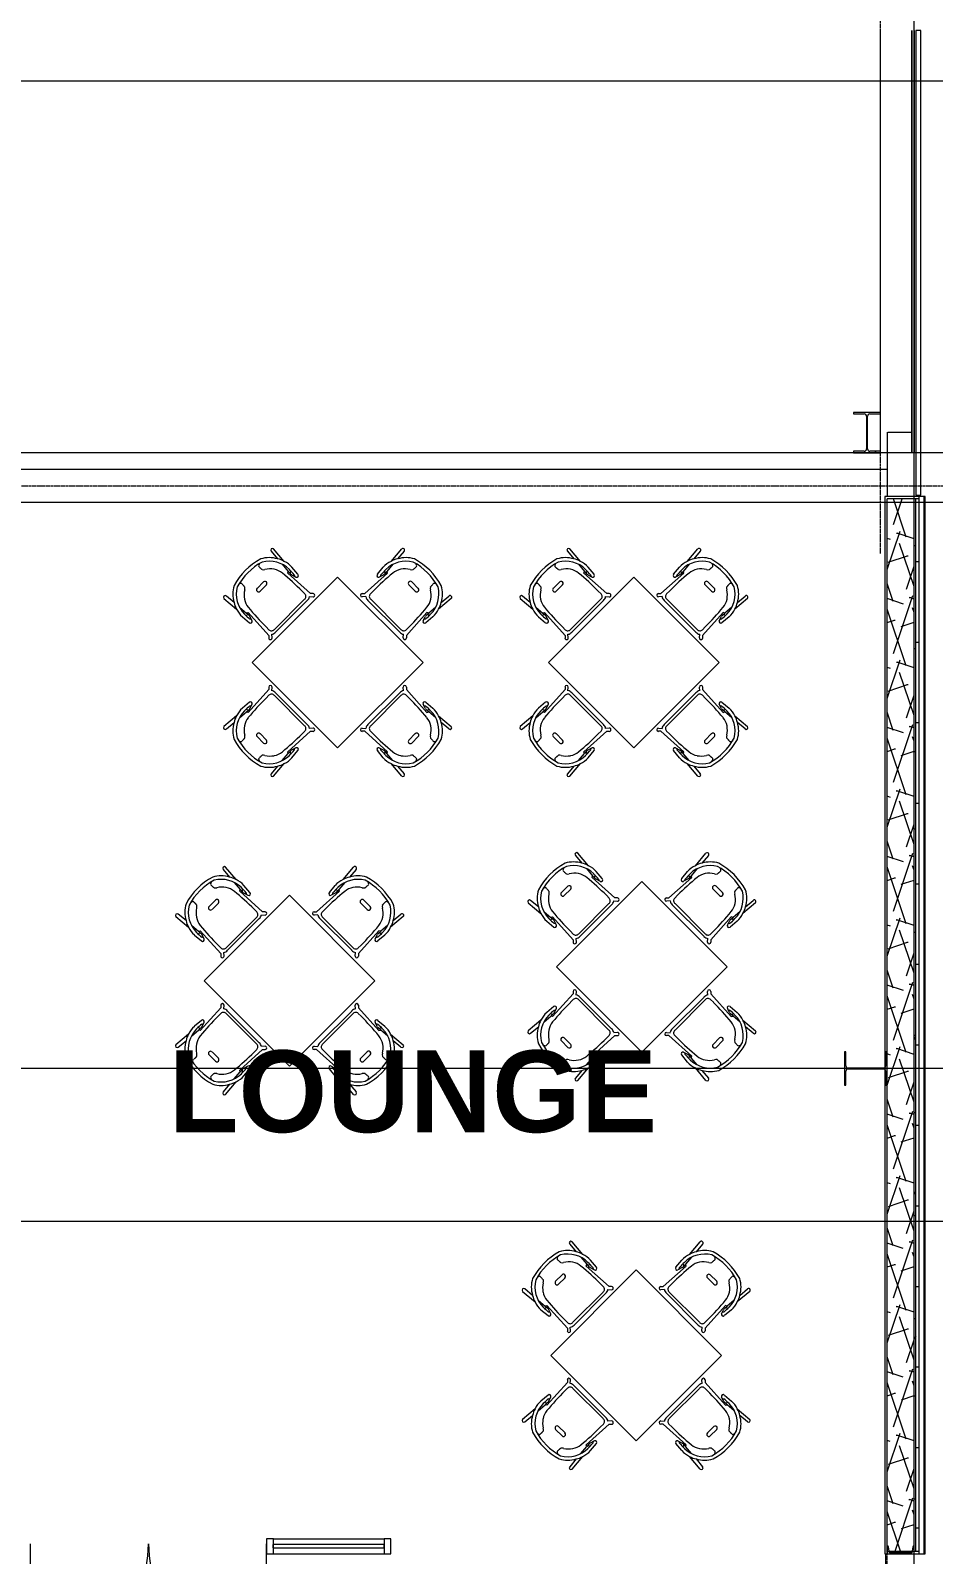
# Model space of a CAD drawing. Header units: inches. Extents: x 25369 to 33161, y -23509 to -20274.
# Drawn here: x 31947.2 to 32216.3, y -22687.9 to -22233.7 of the extents above; entities that cross this region are included whole.
import ezdxf

# ---------------------------------------------------------------- set-up
doc = ezdxf.new("R2010")
doc.units = ezdxf.units.IN
doc.header["$MEASUREMENT"] = 0
doc.linetypes.add('Grid Line 1_2_', pattern=[0.875, 0.5, -0.125, 0.125, -0.125])
for name, color, linetype, lineweight in [('A-AREA', 32, 'Continuous', 70), ('A-DOOR', 31, 'Continuous', 13), ('A-FLOR', 192, 'Continuous', 13), ('A-GLAZ-CURT', 52, 'Continuous', 13), ('A-GLAZ-CWMG', 51, 'Continuous', 13), ('A-WALL', 113, 'Continuous', 13), ('A-WALL-PATT', 111, 'Continuous', 25), ('G-ANNO-SYMB', 111, 'Continuous', 9), ('I-FURN', 30, 'Continuous', 13), ('M-AREA-IDEN', 171, 'Continuous', 9), ('S-BEAM', 12, 'Continuous', 13), ('S-COLS', 52, 'Continuous', 13), ('S-GRID', 1, 'Continuous', 9)]:
    doc.layers.add(name, color=color, linetype=linetype, lineweight=lineweight)
doc.styles.add('Arial_B', font='arialbd.ttf', dxfattribs={"height": 24.354149})
pattern_1 = [(45, (5929.126, 0), (-19.00703, 19.00703), []), (45, (5929.126, 28.8), (-19.00703, 19.00703), [])]

# ---------------------------------------------------------------- blocks, each defined once
blk = doc.blocks.new('Struct_Xcel_Sports Complex_rvt-2-Overall Floor Plan')
at = {"layer": 'A-FLOR', "color": 43, "lineweight": 9}
blk.add_line((26272.89, -22687.68), (26272.89, -22779.05), dxfattribs=at)
blk = doc.blocks.new('Girt_C - 8_D-1409812-Overall Floor Plan')
at = {"layer": 'S-BEAM', "color": 43, "lineweight": 9}
for p, q in [((26273.39, -22353.43), (26273.39, -22372.55)), ((26273.58, -22353.43), (26280.75, -22353.43)), ((26281.39, -22372.55), (26281.39, -22359.55))]:
    blk.add_line(p, q, dxfattribs=at)
blk = doc.blocks.new('Falcon 7700 Series Pedestal Base - 36_ Square Top x 30_ - Wheelchair Height-460525-Overall Floor Plan')
at = {"layer": 'I-FURN', "color": 43, "lineweight": 9}
for p, q in [((18, 18), (-18, 18)), ((-18, 18), (-18, -18)), ((18, -18), (18, 18)), ((-18, -18), (18, -18))]:
    blk.add_line(p, q, dxfattribs=at)
blk = doc.blocks.new('HermanMiller_Collection_Air-Chair_SideChair_Arms - Arms-457867-Overall Floor Plan')
at = {"layer": 'I-FURN', "color": 43, "lineweight": 9}
for p, q in [((-3.55, 10.02), (-8.45, 10.45)), ((-8.45, 9.45), (-5.47, 9.18)), ((2.04, 10.2), (-0.69, 10.45)), ((0.77, 8.78), (2.2, 9.22)), ((9.32, 9.33), (8.79, 8.8)), ((-3.35, 9.02), (-0.6, 8.8)), ((-0.34, 8.32), (-0.6, 8.8)), ((-0.6, 8.8), (0.38, 8.73)), ((8.79, 8.8), (-0.34, 8.32)), ((6.45, 7.57), (7.62, 7.57)), ((8.7, 6.35), (8.7, -6.35)), ((9.17, 7.94), (10.01, 8.64)), ((9.52, -6.69), (9.52, 6.69)), ((-3.6, 1.35), (-3.6, -1.35)), ((-2.35, -1.35), (-2.35, 1.35)), ((-3.35, -9.02), (-0.6, -8.8)), ((-0.6, -8.8), (-0.34, -8.32)), ((0.38, -8.73), (-0.6, -8.8)), ((-0.34, -8.32), (8.79, -8.8)), ((2.2, -9.22), (0.77, -8.78)), ((6.45, -7.57), (7.62, -7.57)), ((8.79, -8.8), (9.32, -9.33)), ((10.01, -8.64), (9.17, -7.94)), ((-5.47, -9.18), (-8.45, -9.45)), ((-8.45, -10.45), (-3.55, -10.02)), ((-0.69, -10.45), (2.04, -10.2))]:
    blk.add_line(p, q, dxfattribs=at)
for centre, radius, start, end in [((-1.51, 1.66), 8.5, 117.7851, 152.2149), ((-8.45, 9.95), 0.5, 90, 270), ((-0.65, 0.76), 8.69, 90.7893, 148.9202), ((-2.46, 4.97), 5.17, 102.2096, 125.548), ((-1.25, 4.41), 6.06, 84.7201, 112.311), ((-0.51, -9.88), 19.32, 84.4222, 90.7893), ((0.44, 9.26), 0.53, 159.7405, 262.7198), ((1.81, 9.64), 0.521, 212.9555, 275.0445), ((2.06, 9.7), 0.499, 287, 91.3054), ((9.66, 8.99), 0.49, 315, 135), ((9.93, 0), 19.77, 163.4787, 196.5213), ((9.93, 0), 18.77, 163.7855, 196.2145), ((-0.23, 0.83), 6.63, 124.5004, 148.6439), ((-0.92, 1.66), 5.55, 95.4677, 123.4626), ((6.58, -76.67), 84.24, 90.0911, 95.4677), ((0.45, 9.65), 0.924, 265.6115, 290.3639), ((7.62, 6.48), 1.09, 353.2467, 90.0911), ((7.56, 6.82), 1.97, 356.1033, 34.6542), ((-7.66, 5.36), 2.08, 305.4968, 328.6439), ((-2.98, 1.35), 0.625, 360, 180), ((-7.66, -5.36), 2.08, 31.3561, 54.5032), ((-0.23, -0.83), 6.63, 211.3561, 235.4996), ((-2.98, -1.35), 0.625, 180, 360), ((-1.51, -1.66), 8.5, 207.7851, 242.2149), ((-0.65, -0.76), 8.69, 211.0798, 269.2107), ((-0.92, -1.66), 5.55, 236.5374, 264.5323), ((6.58, 76.67), 84.24, 264.5323, 269.9089), ((0.44, -9.26), 0.53, 97.2802, 200.2595), ((0.45, -9.65), 0.924, 69.6361, 94.3885), ((7.62, -6.48), 1.09, 269.9089, 6.7533), ((7.56, -6.82), 1.97, 325.3458, 3.8967), ((9.66, -8.99), 0.49, 225, 45), ((-8.45, -9.95), 0.5, 90, 270), ((-2.46, -4.97), 5.17, 234.452, 257.7904), ((-1.25, -4.41), 6.06, 247.689, 275.2799), ((-0.51, 9.88), 19.32, 269.2107, 275.5778), ((1.81, -9.64), 0.521, 84.9555, 147.0445), ((2.06, -9.7), 0.499, 268.6946, 73)]:
    blk.add_arc(centre, radius, start, end, dxfattribs=at)
for centre, major_axis, ratio, start_param, end_param in [((-7.46, 6.92), (0.03, 3.66), 0.320235, 2.34328, 2.536765), ((-7.87, 5.38), (-0.03, 1.79), 0.298783, 2.522217, 3.153947), ((-7.46, -6.92), (-0.03, 3.66), 0.320235, 0.604828, 0.798312), ((-7.87, -5.38), (0.03, 1.79), 0.298783, 6.270831, 6.902561)]:
    blk.add_ellipse(centre, major_axis=major_axis, ratio=ratio, start_param=start_param, end_param=end_param, dxfattribs=at)
for points in [[(-6.45, 3.67), (-6.52, 3.66), (-6.67, 3.64), (-6.9, 3.62), (-7.13, 3.61), (-7.4, 3.6), (-7.65, 3.59), (-7.83, 3.59)], [(-6.45, -3.67), (-6.52, -3.66), (-6.67, -3.64), (-6.9, -3.62), (-7.13, -3.61), (-7.4, -3.6), (-7.65, -3.59), (-7.83, -3.59)]]:
    blk.add_open_spline(points, degree=3, knots=[-1, -1, -1, -1, -0.75, -0.5, -0.375, -0.25, 0, 0, 0, 0], dxfattribs=at)
blk = doc.blocks.new('HermanMiller_Collection_Air-Chair_SideChair_Arms - Arms-460524-Overall Floor Plan')
at = {"layer": 'I-FURN', "color": 43, "lineweight": 9}
for p, q in [((-8.45, 10.45), (-3.55, 10.02)), ((-5.47, 9.18), (-8.45, 9.45)), ((-0.69, 10.45), (2.04, 10.2)), ((2.2, 9.22), (0.77, 8.78)), ((8.79, 8.8), (9.32, 9.33)), ((-3.35, 9.02), (-0.6, 8.8)), ((-0.6, 8.8), (-0.34, 8.32)), ((0.38, 8.73), (-0.6, 8.8)), ((-0.34, 8.32), (8.79, 8.8)), ((6.45, 7.57), (7.62, 7.57)), ((8.7, -6.35), (8.7, 6.35)), ((10.01, 8.64), (9.17, 7.94)), ((9.52, 6.69), (9.52, -6.69)), ((-3.6, -1.35), (-3.6, 1.35)), ((-2.35, 1.35), (-2.35, -1.35)), ((-3.35, -9.02), (-0.6, -8.8)), ((-0.34, -8.32), (-0.6, -8.8)), ((-0.6, -8.8), (0.38, -8.73)), ((8.79, -8.8), (-0.34, -8.32)), ((0.77, -8.78), (2.2, -9.22)), ((6.45, -7.57), (7.62, -7.57)), ((9.32, -9.33), (8.79, -8.8)), ((9.17, -7.94), (10.01, -8.64)), ((-8.45, -9.45), (-5.47, -9.18)), ((-3.55, -10.02), (-8.45, -10.45)), ((2.04, -10.2), (-0.69, -10.45))]:
    blk.add_line(p, q, dxfattribs=at)
for centre, radius, start, end in [((-1.51, 1.66), 8.5, 117.7851, 152.2149), ((-8.45, 9.95), 0.5, 90, 270), ((-0.65, 0.76), 8.69, 90.7893, 148.9202), ((-2.46, 4.97), 5.17, 102.2096, 125.548), ((-1.25, 4.41), 6.06, 84.7201, 112.311), ((-0.51, -9.88), 19.32, 84.4222, 90.7893), ((0.44, 9.26), 0.53, 159.7405, 262.7198), ((1.81, 9.64), 0.521, 212.9555, 275.0445), ((2.06, 9.7), 0.499, 287, 91.3054), ((9.66, 8.99), 0.49, 315, 135), ((9.93, 0), 19.77, 163.4787, 196.5213), ((9.93, 0), 18.77, 163.7855, 196.2145), ((-0.23, 0.83), 6.63, 124.5004, 148.6439), ((-0.92, 1.66), 5.55, 95.4677, 123.4626), ((6.58, -76.67), 84.24, 90.0911, 95.4677), ((0.45, 9.65), 0.924, 265.6115, 290.3639), ((7.62, 6.48), 1.09, 353.2467, 90.0911), ((7.56, 6.82), 1.97, 356.1033, 34.6542), ((-7.66, 5.36), 2.08, 305.4968, 328.6439), ((-2.98, 1.35), 0.625, 0, 180), ((-7.66, -5.36), 2.08, 31.3561, 54.5032), ((-0.23, -0.83), 6.63, 211.3561, 235.4996), ((-2.98, -1.35), 0.625, 180, 0), ((-1.51, -1.66), 8.5, 207.7851, 242.2149), ((-0.65, -0.76), 8.69, 211.0798, 269.2107), ((-0.92, -1.66), 5.55, 236.5374, 264.5323), ((6.58, 76.67), 84.24, 264.5323, 269.9089), ((0.44, -9.26), 0.53, 97.2802, 200.2595), ((0.45, -9.65), 0.924, 69.6361, 94.3885), ((7.62, -6.48), 1.09, 269.9089, 6.7533), ((7.56, -6.82), 1.97, 325.3458, 3.8967), ((9.66, -8.99), 0.49, 225, 45), ((-8.45, -9.95), 0.5, 90, 270), ((-2.46, -4.97), 5.17, 234.452, 257.7904), ((-1.25, -4.41), 6.06, 247.689, 275.2799), ((-0.51, 9.88), 19.32, 269.2107, 275.5778), ((1.81, -9.64), 0.521, 84.9555, 147.0445), ((2.06, -9.7), 0.499, 268.6946, 73)]:
    blk.add_arc(centre, radius, start, end, dxfattribs=at)
for centre, major_axis, ratio, start_param, end_param in [((-7.46, 6.92), (0.03, 3.66), 0.320235, 2.34328, 2.536765), ((-7.87, 5.38), (-0.03, 1.79), 0.298783, 2.522217, 3.153947), ((-7.46, -6.92), (-0.03, 3.66), 0.320235, 0.604828, 0.798312), ((-7.87, -5.38), (0.03, 1.79), 0.298783, 6.270831, 6.902561)]:
    blk.add_ellipse(centre, major_axis=major_axis, ratio=ratio, start_param=start_param, end_param=end_param, dxfattribs=at)
for points in [[(-6.45, 3.67), (-6.52, 3.66), (-6.67, 3.64), (-6.9, 3.62), (-7.13, 3.61), (-7.4, 3.6), (-7.65, 3.59), (-7.83, 3.59)], [(-6.45, -3.67), (-6.52, -3.66), (-6.67, -3.64), (-6.9, -3.62), (-7.13, -3.61), (-7.4, -3.6), (-7.65, -3.59), (-7.83, -3.59)]]:
    blk.add_open_spline(points, degree=3, knots=[-1, -1, -1, -1, -0.75, -0.5, -0.375, -0.25, 0, 0, 0, 0], dxfattribs=at)
blk = doc.blocks.new('System Panel - INSULATED LOW-E GLAZING _SEE ELEVATIONS FOR U-FACTOR_ SHGC_ _ LT_-1142345-Overall Floor Plan')
at = {"layer": 'A-GLAZ-CURT', "color": 7}
for p, q in [((16.53125, 1.25), (-16.53125, 1.25)), ((-16.53125, 1.25), (-16.53125, 0.25)), ((-16.53125, 0.25), (16.53125, 0.25)), ((16.53125, 0.25), (16.53125, 1.25))]:
    blk.add_line(p, q, dxfattribs=at)
at = {"layer": 'A-GLAZ-CURT', "color": 10, "lineweight": 9}
for p, q in [((-16.53125, 0.25), (-16.53125, 1.25)), ((16.53125, 1.25), (-16.53125, 1.25)), ((-16.53125, 0.25), (16.53125, 0.25)), ((16.53125, 1.25), (16.53125, 0.25))]:
    blk.add_line(p, q, dxfattribs=at)
blk = doc.blocks.new('Door_Single_Storefront - one-1371401-Overall Floor Plan')
at = {"layer": 'A-DOOR', "color": 43, "lineweight": 9}
blk.add_line((-17.59375, 35.1875), (-17.59375, 0), dxfattribs=at)
blk.add_arc((-17.59375, 0), 35.1875, 360, 90, dxfattribs=at)
blk = doc.blocks.new('Door_Single_Storefront - one-1371400-Overall Floor Plan')
at = {"layer": 'A-DOOR', "color": 43, "lineweight": 9}
blk.add_line((-17.59375, -35.1875), (-17.59375, 0), dxfattribs=at)
blk.add_arc((-17.59375, 0), 35.1875, 270, 0, dxfattribs=at)
blk = doc.blocks.new('Rectangular Mullion - Exterior 2_ x 4_5_-1305234-Overall Floor Plan')
at = {"layer": 'A-GLAZ-CWMG', "color": 43, "lineweight": 9}
for p, q in [((26090.45, -22683.18), (26123.52, -22683.18)), ((26090.45, -22687.68), (26123.52, -22687.68))]:
    blk.add_line(p, q, dxfattribs=at)
blk = doc.blocks.new('Rectangular Mullion - Exterior 2_ x 4_5_-827470-Overall Floor Plan')
at = {"layer": 'A-GLAZ-CWMG', "color": 7}
for p, q in [((-1, 1.5), (1, 1.5)), ((-1, -3), (-1, 1.5)), ((1, 1.5), (1, -3)), ((1, -3), (-1, -3))]:
    blk.add_line(p, q, dxfattribs=at)
blk = doc.blocks.new('Rectangular Mullion - Exterior 2_ x 4_5_-1142587-Overall Floor Plan')
at = {"layer": 'A-GLAZ-CWMG', "color": 7}
for p, q in [((0, 1.5), (-2, 1.5)), ((-2, 1.5), (-2, -3)), ((0, -3), (0, 1.5)), ((-2, -3), (0, -3))]:
    blk.add_line(p, q, dxfattribs=at)
blk = doc.blocks.new('Girt_Z - 10_D-1236892-Overall Floor Plan')
at = {"layer": 'S-BEAM', "color": 43, "lineweight": 9}
for p, q in [((26271.39, -22347.55), (26271.39, -22233.68)), ((26280.75, -22359.55), (26280.75, -22233.68)), ((26280.82, -22359.55), (26280.82, -22233.68)), ((26281.39, -22233.68), (26281.39, -22359.55)), ((26271.39, -22359.12), (26271.39, -22347.99)), ((26280.75, -22359.55), (26271.39, -22359.55)), ((26280.82, -22359.55), (26280.75, -22359.55)), ((26281.39, -22359.55), (26280.82, -22359.55))]:
    blk.add_line(p, q, dxfattribs=at)

msp = doc.modelspace()

# ---------------------------------------------------------------- hatches: boundary and pattern name
at = {"layer": 'A-WALL-PATT', "lineweight": 9}
h = msp.add_hatch(dxfattribs=at)
h.set_pattern_fill('FP_18', color=253, style=0, pattern_type=2)
h.set_pattern_definition([(161.57, (5930.086, 0.96), (-7.6802237, -0.0009796), [0, -54.643, 6.067, 0]), (18.43, (5928.166, 0.96), (-7.6802237, 0.0009796), [0, -54.643, 6.067, 0]), (108.43, (5930.086, 0.96), (3.8382953, -19.20136532), [18.211, -42.499]), (71.57, (5928.166, 0.96), (3.8382953, 19.20136532), [18.211, -42.499])])
h.paths.add_polyline_path([(32210.52, -22686.93), (32210.52, -22373.3), (32202.52, -22373.3), (32202.52, -22686.93)], flags=0)
h = msp.add_hatch(dxfattribs=at)
h.set_pattern_fill('FP_20', color=253, style=0, pattern_type=2)
h.set_pattern_definition([(0, (5929.126, 0), (30.72, 7.68), [2.534, -20.506, 2.534, -20.506, -122.88]), (0, (5929.126, 0), (30.72, 7.68), [-46.08, 2.534, -43.546, 2.534, -20.506, -53.76]), (0, (5929.126, 0), (30.72, 7.68), [-115.2, 2.534, -12.826, 2.534, -35.866]), (120, (5940.646, 3.84), (-22.0110751, 22.7643004), [2.534, -20.506, 2.534, -20.506, -122.88]), (120, (5940.646, 3.84), (-22.0110751, 22.7643004), [-46.08, 2.534, -43.546, 2.534, -20.506, -53.76]), (120, (5940.646, 3.84), (-22.0110751, 22.7643004), [-115.2, 2.534, -12.826, 2.534, -35.866]), (240, (5944.486, 19.2), (-8.7089249, -30.4443004), [2.534, -20.506, 2.534, -20.506, -122.88]), (240, (5944.486, 19.2), (-8.7089249, -30.4443004), [-46.08, 2.534, -43.546, 2.534, -20.506, -53.76]), (240, (5944.486, 19.2), (-8.7089249, -30.4443004), [-115.2, 2.534, -12.826, 2.534, -35.866])])
h.paths.add_polyline_path([(32210.52, -22686.93), (32211.02, -22686.93), (32211.02, -22373.3), (32210.52, -22373.3), (32210.52, -22685.4)], flags=0)
h = msp.add_hatch(dxfattribs=at)
h.set_pattern_fill('FP_21', color=253, style=0, pattern_type=2)
h.set_pattern_definition([(0, (5929.126, 0), (0, 24), []), (90, (5929.126, 0), (-24, 1e-15), [])])
h.paths.add_polyline_path([(32212.02, -22686.93), (32212.02, -22373.3), (32211.02, -22373.3), (32211.02, -22686.93)], flags=0)
at = {"layer": 'S-COLS', "lineweight": 9}
h = msp.add_hatch(dxfattribs=at)
h.set_pattern_fill('FP_15', color=253, style=0, pattern_type=2)
h.set_pattern_definition(pattern_1)
h.paths.add_polyline_path([(32192.52, -22359.55), (32200.52, -22359.55), (32200.52, -22359.12), (32197.35, -22359.12), (32196.86, -22358.92), (32196.66, -22358.43), (32196.66, -22348.68), (32196.86, -22348.19), (32197.35, -22347.99), (32200.52, -22347.99), (32200.52, -22347.55), (32192.52, -22347.55), (32192.52, -22347.99), (32195.68, -22347.99), (32196.17, -22348.19), (32196.37, -22348.68), (32196.37, -22358.43), (32196.17, -22358.92), (32195.68, -22359.12), (32192.52, -22359.12)], flags=0)
h = msp.add_hatch(dxfattribs=at)
h.set_pattern_fill('FP_15', color=253, style=0, pattern_type=2)
h.set_pattern_definition(pattern_1)
h.paths.add_polyline_path([(32202.52, -22548.05), (32202.52, -22538.05), (32202.08, -22538.05), (32202.08, -22542.22), (32201.88, -22542.71), (32201.39, -22542.91), (32190.89, -22542.91), (32190.4, -22542.71), (32190.2, -22542.22), (32190.2, -22538.05), (32189.77, -22538.05), (32189.77, -22548.05), (32190.2, -22548.05), (32190.2, -22543.89), (32190.4, -22543.4), (32190.89, -22543.2), (32201.39, -22543.2), (32201.88, -22543.4), (32202.08, -22543.89), (32202.08, -22548.05)], flags=0)
h = msp.add_hatch(dxfattribs=at)
h.set_pattern_fill('FP_15', color=253, style=0, pattern_type=2)
h.set_pattern_definition(pattern_1)
h.paths.add_polyline_path([(32210.52, -22687.68), (32210.52, -22685.34), (32210.24, -22685.45), (32210.13, -22685.73), (32209.87, -22687.37), (32203.17, -22687.37), (32202.79, -22685.45), (32202.52, -22685.4), (32202.52, -22687.68)], flags=0)

# ---------------------------------------------------------------- linework, layer by layer
at = {"layer": 'A-AREA', "color": 43, "lineweight": 9}
msp.add_line((31779.14, -22364.49), (32202.52, -22364.49), dxfattribs=at)
at = {"layer": 'A-WALL', "color": 7}
for p, q in [((32211.02, -22233.74), (32211.02, -22372.24)), ((32212.59, -22233.74), (32211.02, -22233.74)), ((32212.59, -22372.24), (32212.59, -22233.74)), ((32201.77, -22372.55), (32201.77, -22687.68)), ((32213.83, -22372.55), (32201.77, -22372.55)), ((32211.02, -22372.24), (32212.59, -22372.24)), ((32212.02, -22687.68), (32212.02, -22372.55)), ((32213.52, -22687.68), (32213.52, -22372.55)), ((32213.83, -22687.68), (32213.83, -22372.55)), ((32202.52, -22686.93), (32202.52, -22373.3)), ((32212.02, -22373.3), (32202.52, -22373.3)), ((32210.52, -22686.93), (32210.52, -22373.3)), ((32211.02, -22686.93), (32211.02, -22373.3)), ((32201.77, -22687.68), (32213.83, -22687.68)), ((32202.52, -22686.93), (32212.02, -22686.93))]:
    msp.add_line(p, q, dxfattribs=at)
at = {"layer": 'G-ANNO-SYMB'}
for p, q in [((32512.73, -22248.83), (27933.02, -22248.83)), ((32512.73, -22374.36), (27926.42, -22374.36)), ((32512.73, -22588.63), (27922.79, -22588.63))]:
    msp.add_line(p, q, dxfattribs=at)
at = {"layer": 'S-COLS', "color": 7}
for p, q in [((32200.52, -22347.55), (32192.52, -22347.55)), ((32192.52, -22347.55), (32192.52, -22347.99)), ((32192.52, -22347.99), (32195.68, -22347.99)), ((32196.37, -22348.68), (32196.37, -22358.43)), ((32196.66, -22358.43), (32196.66, -22348.68)), ((32197.35, -22347.99), (32200.52, -22347.99)), ((32200.52, -22347.99), (32200.52, -22347.55)), ((32195.68, -22359.12), (32192.52, -22359.12)), ((32192.52, -22359.12), (32192.52, -22359.55)), ((32192.52, -22359.55), (32200.52, -22359.55)), ((32200.52, -22359.12), (32197.35, -22359.12)), ((32200.52, -22359.55), (32200.52, -22359.12)), ((32190.2, -22538.05), (32189.77, -22538.05)), ((32189.77, -22538.05), (32189.77, -22548.05)), ((32190.2, -22542.22), (32190.2, -22538.05)), ((32202.52, -22538.05), (32202.08, -22538.05)), ((32202.08, -22538.05), (32202.08, -22542.22)), ((32202.52, -22548.05), (32202.52, -22538.05)), ((32190.2, -22548.05), (32190.2, -22543.89)), ((32201.39, -22542.91), (32190.89, -22542.91)), ((32190.89, -22543.2), (32201.39, -22543.2)), ((32202.08, -22543.89), (32202.08, -22548.05)), ((32189.77, -22548.05), (32190.2, -22548.05)), ((32202.08, -22548.05), (32202.52, -22548.05)), ((32202.52, -22685.34), (32202.52, -22687.68)), ((32203.17, -22687.37), (32202.91, -22685.73)), ((32210.13, -22685.73), (32209.87, -22687.37)), ((32210.52, -22687.68), (32210.52, -22685.34)), ((32202.52, -22687.68), (32210.52, -22687.68)), ((32209.87, -22687.37), (32203.17, -22687.37))]:
    msp.add_line(p, q, dxfattribs=at)
for centre, radius, start, end in [((32195.68, -22348.68), 0.691, 0, 90), ((32197.35, -22348.68), 0.691, 90, 180), ((32195.68, -22358.43), 0.691, 270, 0), ((32197.35, -22358.43), 0.691, 180, 270), ((32190.89, -22542.22), 0.691, 180, 270), ((32190.89, -22543.89), 0.691, 90, 180), ((32201.39, -22542.22), 0.691, 270, 0), ((32201.39, -22543.89), 0.691, 0, 90), ((32202.52, -22685.73), 0.39, 0, 90), ((32210.52, -22685.73), 0.39, 90, 180)]:
    msp.add_arc(centre, radius, start, end, dxfattribs=at)
at = {"layer": 'S-GRID', "linetype": 'Grid Line 1_2_'}
for p, q in [((32200.52, -22389.58), (32200.52, -20550.05)), ((32210.52, -22999.8), (32210.52, -20646.05)), ((32210.52, -23317.24), (32210.52, -20998.43)), ((32648.19, -22359.55), (28582.64, -22359.55)), ((33026.59, -22359.55), (28666.64, -22359.55)), ((32930.59, -22369.55), (28666.64, -22369.55)), ((32202.52, -23413.24), (32202.52, -22389.58)), ((32356.47, -22543.05), (27400.49, -22543.05)), ((32648.19, -22543.05), (27719.33, -22543.05))]:
    msp.add_line(p, q, dxfattribs=at)

# ---------------------------------------------------------------- block references
at = {"color": 250, "lineweight": 5}
msp.add_blockref('Struct_Xcel_Sports Complex_rvt-2-Overall Floor Plan', (5929.13, 0), dxfattribs=at)
at = {"layer": 'A-DOOR', "color": 43, "lineweight": 9}
msp.add_blockref('Door_Single_Storefront - one-1371400-Overall Floor Plan', (31964.8, -22684.68), dxfattribs=at)
at = {"layer": 'A-DOOR', "color": 43, "lineweight": 9, "rotation": 180}
msp.add_blockref('Door_Single_Storefront - one-1371401-Overall Floor Plan', (31999.99, -22684.68), dxfattribs=at)
at = {"layer": 'A-GLAZ-CURT', "color": 10, "lineweight": 9, "rotation": 180}
msp.add_blockref('System Panel - INSULATED LOW-E GLAZING _SEE ELEVATIONS FOR U-FACTOR_ SHGC_ _ LT_-1142345-Overall Floor Plan', (32036.11, -22684.68), dxfattribs=at)
at = {"layer": 'A-GLAZ-CWMG', "color": 43, "lineweight": 9, "extrusion": (0, 0, -1)}
msp.add_blockref('Rectangular Mullion - Exterior 2_ x 4_5_-827470-Overall Floor Plan', (-32018.58, -22684.68), dxfattribs=at)
at = {"layer": 'A-GLAZ-CWMG', "color": 43, "lineweight": 9}
for name, p in [('Rectangular Mullion - Exterior 2_ x 4_5_-1305234-Overall Floor Plan', (5929.13, 0)), ('Rectangular Mullion - Exterior 2_ x 4_5_-1142587-Overall Floor Plan', (32054.64, -22684.68))]:
    msp.add_blockref(name, p, dxfattribs=at)
at = {"layer": 'I-FURN', "color": 43, "lineweight": 9}
for name, p, rotation in [('HermanMiller_Collection_Air-Chair_SideChair_Arms - Arms-457867-Overall Floor Plan', (32018.23, -22401.55), 314.9999999999997), ('HermanMiller_Collection_Air-Chair_SideChair_Arms - Arms-460524-Overall Floor Plan', (32059.24, -22401.55), 224.9999999999995), ('HermanMiller_Collection_Air-Chair_SideChair_Arms - Arms-457867-Overall Floor Plan', (32106.51, -22401.55), 314.9999999999997), ('HermanMiller_Collection_Air-Chair_SideChair_Arms - Arms-460524-Overall Floor Plan', (32147.52, -22401.55), 224.9999999999995), ('Falcon 7700 Series Pedestal Base - 36_ Square Top x 30_ - Wheelchair Height-460525-Overall Floor Plan', (32038.73, -22422.05), 314.9999999999997), ('Falcon 7700 Series Pedestal Base - 36_ Square Top x 30_ - Wheelchair Height-460525-Overall Floor Plan', (32127.01, -22422.05), 314.9999999999997), ('HermanMiller_Collection_Air-Chair_SideChair_Arms - Arms-457867-Overall Floor Plan', (32018.23, -22442.56), 44.99999999999943), ('HermanMiller_Collection_Air-Chair_SideChair_Arms - Arms-460524-Overall Floor Plan', (32059.24, -22442.56), 134.9999999999997), ('HermanMiller_Collection_Air-Chair_SideChair_Arms - Arms-457867-Overall Floor Plan', (32106.51, -22442.56), 44.99999999999943), ('HermanMiller_Collection_Air-Chair_SideChair_Arms - Arms-460524-Overall Floor Plan', (32147.52, -22442.56), 134.9999999999997), ('HermanMiller_Collection_Air-Chair_SideChair_Arms - Arms-457867-Overall Floor Plan', (32003.92, -22496.37), 314.9999999999997), ('HermanMiller_Collection_Air-Chair_SideChair_Arms - Arms-460524-Overall Floor Plan', (32044.93, -22496.37), 224.9999999999995), ('HermanMiller_Collection_Air-Chair_SideChair_Arms - Arms-457867-Overall Floor Plan', (32108.92, -22492.24), 314.9999999999997), ('HermanMiller_Collection_Air-Chair_SideChair_Arms - Arms-460524-Overall Floor Plan', (32149.93, -22492.24), 224.9999999999995), ('Falcon 7700 Series Pedestal Base - 36_ Square Top x 30_ - Wheelchair Height-460525-Overall Floor Plan', (32129.42, -22512.74), 314.9999999999997), ('Falcon 7700 Series Pedestal Base - 36_ Square Top x 30_ - Wheelchair Height-460525-Overall Floor Plan', (32024.42, -22516.88), 314.9999999999997), ('HermanMiller_Collection_Air-Chair_SideChair_Arms - Arms-457867-Overall Floor Plan', (32003.92, -22537.39), 44.99999999999943), ('HermanMiller_Collection_Air-Chair_SideChair_Arms - Arms-460524-Overall Floor Plan', (32044.93, -22537.39), 134.9999999999997), ('HermanMiller_Collection_Air-Chair_SideChair_Arms - Arms-457867-Overall Floor Plan', (32108.92, -22533.25), 44.99999999999943), ('HermanMiller_Collection_Air-Chair_SideChair_Arms - Arms-460524-Overall Floor Plan', (32149.93, -22533.25), 134.9999999999997), ('HermanMiller_Collection_Air-Chair_SideChair_Arms - Arms-457867-Overall Floor Plan', (32107.21, -22608.05), 314.9999999999997), ('HermanMiller_Collection_Air-Chair_SideChair_Arms - Arms-460524-Overall Floor Plan', (32148.22, -22608.05), 224.9999999999995), ('Falcon 7700 Series Pedestal Base - 36_ Square Top x 30_ - Wheelchair Height-460525-Overall Floor Plan', (32127.71, -22628.55), 314.9999999999997), ('HermanMiller_Collection_Air-Chair_SideChair_Arms - Arms-457867-Overall Floor Plan', (32107.21, -22649.06), 44.99999999999943), ('HermanMiller_Collection_Air-Chair_SideChair_Arms - Arms-460524-Overall Floor Plan', (32148.22, -22649.06), 134.9999999999997)]:
    msp.add_blockref(name, p, dxfattribs=dict(at, rotation=rotation))
at = {"layer": 'S-BEAM', "color": 43, "lineweight": 9}
for name in ['Girt_Z - 10_D-1236892-Overall Floor Plan', 'Girt_C - 8_D-1409812-Overall Floor Plan']:
    msp.add_blockref(name, (5929.13, 0), dxfattribs=at)

# ---------------------------------------------------------------- texts
at = {"layer": 'M-AREA-IDEN', "insert": (32061.17, -22537.68), "char_height": 24.354, "width": 169.056, "attachment_point": 2, "line_spacing_factor": 0.938532, "style": 'Arial_B'}
msp.add_mtext('LOUNGE', dxfattribs=at)

doc.saveas('drawing.dxf')
